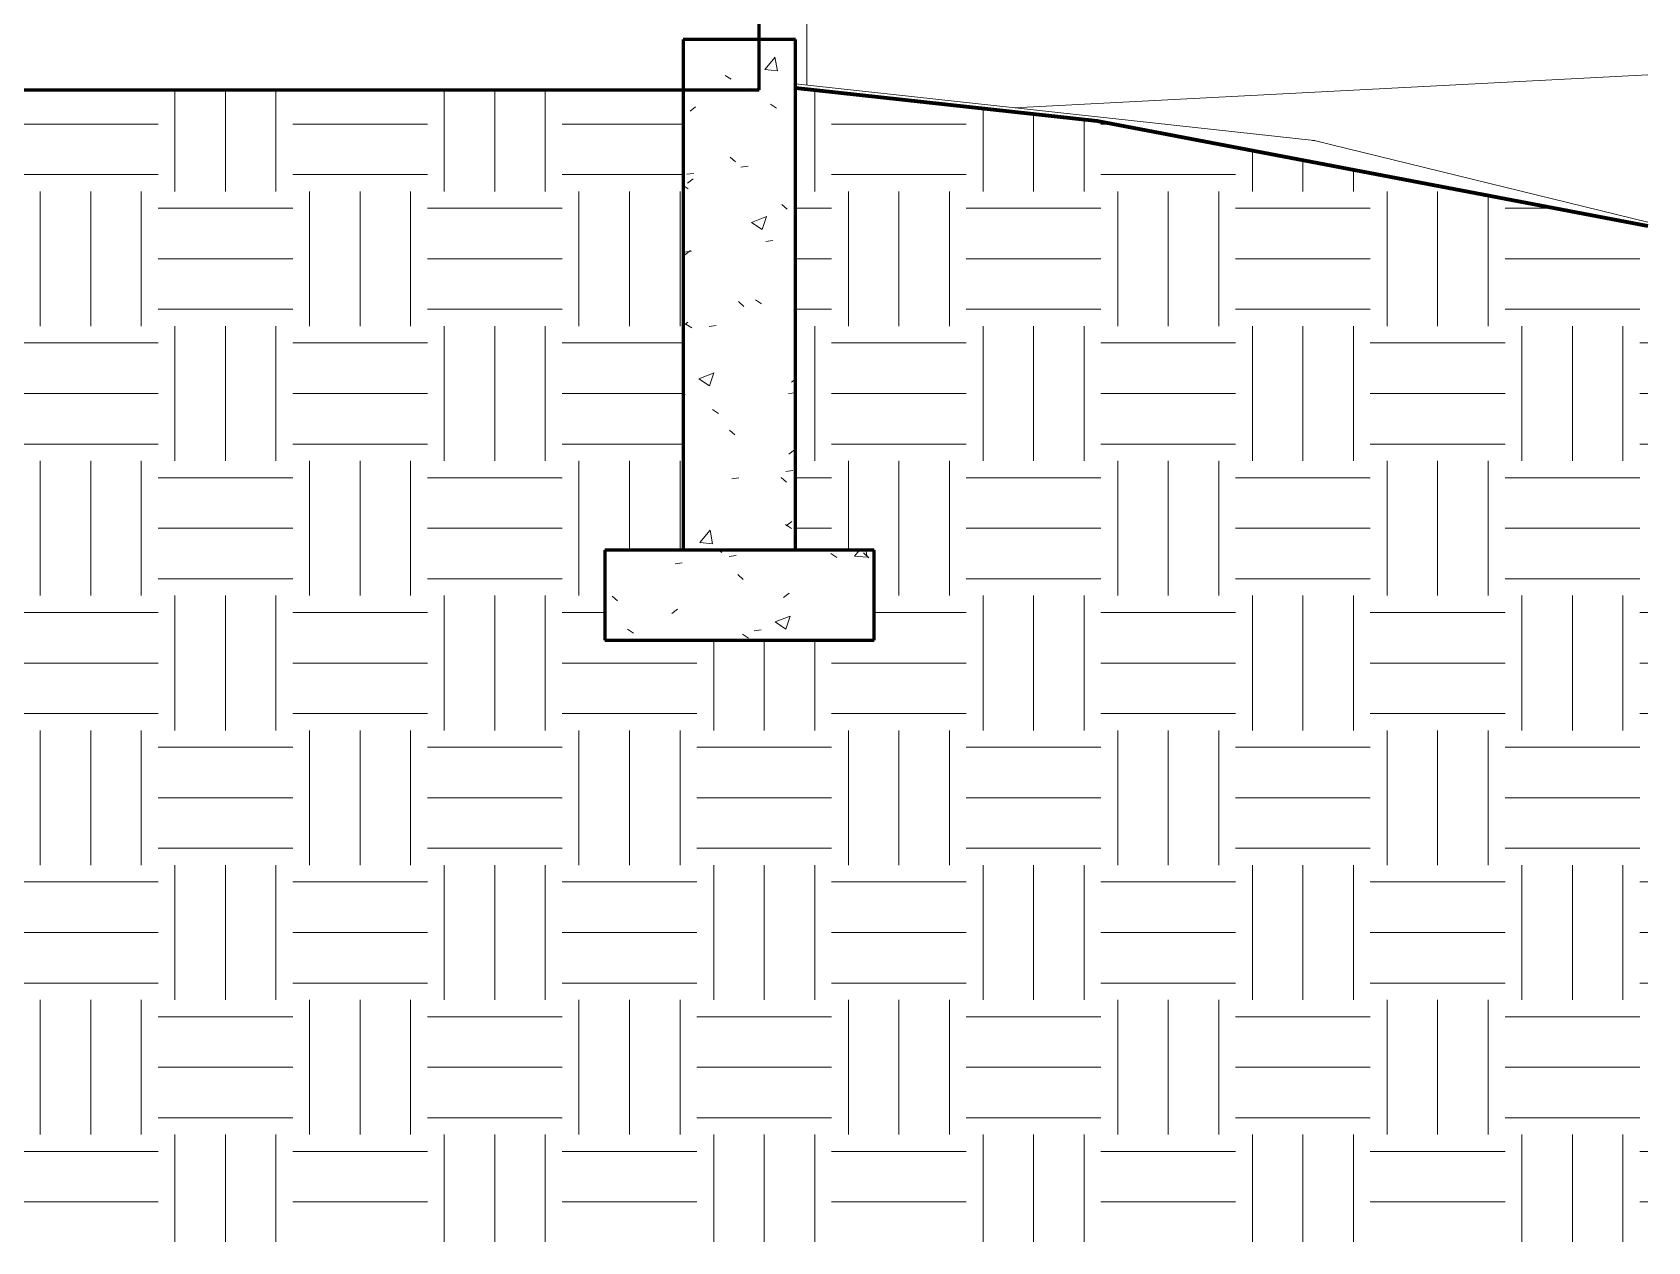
# Model space of a CAD drawing. Header units: inches. Extents: x 94 to 2128, y -110 to 279.
# Drawn here: x 568.5 to 712.5, y -110.1 to -2.4 of the extents above; entities that cross this region are included whole.
import ezdxf

# ---------------------------------------------------------------- set-up
doc = ezdxf.new("R2010")
doc.units = ezdxf.units.IN
doc.header["$MEASUREMENT"] = 0
for name, color, linetype, lineweight in [('A-FLOR', 192, 'Continuous', 18), ('A-WALL-PATT', 111, 'Continuous', 18), ('C-TOPO', 7, 'Continuous', 9), ('L-SITE-WALL', 31, 'Continuous', 18), ('S-FNDN', 32, 'Continuous', 18)]:
    doc.layers.add(name, color=color, linetype=linetype, lineweight=lineweight)
pattern_1 = [(50, (267.742, 68.948), (13.77135, -1.20496), [1.44, -15.84]), (355, (267.742, 68.948), (-2.6644, 14.4422), [1.152, -12.672]), (100.451, (268.889, 68.847), (11.10708, 13.23737), [1.224, -13.462]), (46.184, (267.742, 72.788), (20.4913, -3.17785), [2.16, -23.76]), (96.636, (269.449, 72.523), (17.9459, 18.7032), [1.836, -20.193]), (351.184, (267.742, 72.788), (17.9454, 18.7026), [1.728, -19.008]), (21, (269.662, 71.828), (11.46052, -7.73037), [1.44, -15.84]), (326, (269.662, 71.828), (4.67135, 13.92315), [1.152, -12.672]), (71.451, (270.617, 71.184), (16.13207, 6.19284), [1.224, -13.462]), (37.5, (267.742, 68.948), (0.233123, 6.39175), [0.634, -11.885, 0.634, -12.23, -12.72]), (37.5, (267.742, 68.948), (0.233123, 6.39175), [-25.382, 0.634, -12.086]), (7.5, (267.742, 68.948), (5.05073, 7.57304), [0.634, -6.701, 0.634, -11.597, -4.848]), (7.5, (267.742, 68.948), (5.05073, 7.57304), [-19.565, 0.634, -4.214]), (327.5, (263.46, 68.948), (10.24958, -0.43289), [0.634, -4.166, 0.634, -14.342, -19.872]), (327.5, (263.46, 68.948), (10.24958, -0.43289), [-19.776, 0.634, -19.238]), (317.5, (261.54, 68.948), (11.19739, 1.92214), [0.634, -5.606, 0.634, -9.312, -14.112]), (317.5, (261.54, 68.948), (11.19739, 1.92214), [-16.186, 0.634, -13.478])]

msp = doc.modelspace()

# ---------------------------------------------------------------- hatches: boundary and pattern name
at = {"layer": 'A-WALL-PATT', "lineweight": 9}
h = msp.add_hatch(dxfattribs=at)
h.set_pattern_fill('FP_8', color=256, style=0, pattern_type=2)
h.set_pattern_definition(pattern_1)
h.paths.add_polyline_path([(626.54709, -48.5), (636.54709, -48.5), (636.54709, -3), (626.54709, -3)], flags=0)
at = {"layer": 'C-TOPO'}
h = msp.add_hatch(dxfattribs=at)
h.set_pattern_fill('FP_5', color=256, style=0, pattern_type=2)
h.set_pattern_definition([(0, (267.742, 68.948), (12, 12), [12, -12]), (0, (267.742, 73.448), (12, 12), [12, -12]), (0, (267.742, 77.948), (12, 12), [12, -12]), (90, (269.242, 79.448), (-12, 12), [12, -12]), (90, (273.742, 79.448), (-12, 12), [12, -12]), (90, (278.242, 79.448), (-12, 12), [12, -12])])
h.paths.add_polyline_path([(636.54709, -110.07496), (712.46544, -110.07496), (712.46544, -19.62068), (663.41549, -10.2443), (636.54709, -7.31226), (636.54709, -48.5), (643.54709, -48.5), (643.54709, -56.5), (619.54709, -56.5), (619.54709, -48.5), (626.54709, -48.5), (626.54709, -7.5), (523.38241, -7.5), (523.38241, -6.59076), (522.63241, -6.60891), (522.63241, -48.5), (529.63241, -48.5), (529.63241, -56.5), (512.63241, -56.5), (512.63241, -110.07496), (635.16844, -110.07496)], flags=0)
at = {"layer": 'S-FNDN', "lineweight": 9}
h = msp.add_hatch(dxfattribs=at)
h.set_pattern_fill('FP_8', color=256, style=0, pattern_type=2)
h.set_pattern_definition(pattern_1)
h.paths.add_polyline_path([(619.54709, -56.5), (643.54709, -56.5), (643.54709, -48.5), (619.54709, -48.5), (619.54709, -55.88346)], flags=0)

# ---------------------------------------------------------------- linework, layer by layer
at = {"layer": 'A-FLOR', "lineweight": 60}
for p, q in [((633.31295, -7.5), (633.31295, 0.75)), ((523.38241, -7.5), (633.31295, -7.5))]:
    msp.add_line(p, q, dxfattribs=at)
at = {"layer": 'C-TOPO'}
for p, q in [((636.54709, -6.96666), (682.75852, -12)), ((656.01441, -9.08704), (712.46544, -6.16902)), ((636.54709, -7.31226), (663.41547, -10.2443)), ((712.46544, -19.62068), (663.41547, -10.2443)), ((682.75852, -12), (682.60692, -11.99665)), ((712.46544, -19.28705), (682.75852, -12)), ((682.75852, -12), (682.8128, -12.01901))]:
    msp.add_line(p, q, dxfattribs=at)
at = {"layer": 'C-TOPO', "lineweight": 80}
for p, q in [((636.54709, -7.31226), (663.41547, -10.2443)), ((663.41549, -10.2443), (712.46544, -19.62068))]:
    msp.add_line(p, q, dxfattribs=at)
at = {"layer": 'L-SITE-WALL'}
msp.add_line((637.54709, -7.07558), (637.54709, 52.25), dxfattribs=at)
at = {"layer": 'S-FNDN', "lineweight": 60}
for p, q in [((626.54709, -3), (626.54709, -48.5)), ((636.54709, -3), (626.54709, -3)), ((636.54709, -48.5), (636.54709, -3)), ((643.54709, -48.5), (619.54709, -48.5)), ((619.54709, -48.5), (619.54709, -56.5)), ((643.54709, -56.5), (643.54709, -48.5)), ((619.54709, -56.5), (643.54709, -56.5))]:
    msp.add_line(p, q, dxfattribs=at)

doc.saveas('drawing.dxf')
